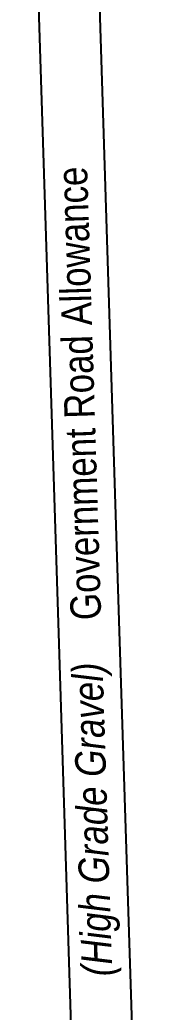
# Model space of a CAD drawing. Extents: x 634962 to 644935, y 5969185 to 5972988.
# Drawn here: x 641692.5 to 641738, y 5970456.9 to 5970782.8 of the extents above; entities that cross this region are included whole.
import ezdxf
from ezdxf.enums import TextEntityAlignment as Align

# ---------------------------------------------------------------- set-up
doc = ezdxf.new("R2010")
doc.units = 0
doc.header["$LTSCALE"] = 5
doc.layers.add('L-ROAD-T', color=7, linetype='Continuous')
doc.layers.add('L-SEC', color=7, linetype='Continuous')
doc.layers.add('T-TEXT', color=48, linetype='Continuous', lineweight=18)
doc.styles.add('80L', font='ARIALN.TTF', dxfattribs={"height": 10})
doc.styles.add('80LS', font='ARIALNI.TTF', dxfattribs={"height": 10})

msp = doc.modelspace()

# ---------------------------------------------------------------- linework, layer by layer
at = {"layer": 'L-SEC'}
for p, q in [((641725.323, 5970582.075), (641712.64, 5970983.049)), ((641692.54, 5970982.38), (641705.221, 5970581.426)), ((641738.003, 5970181.101), (641725.323, 5970582.075)), ((641705.221, 5970581.426), (641717.902, 5970180.473))]:
    msp.add_line(p, q, dxfattribs=at)

# ---------------------------------------------------------------- texts
at = {"layer": 'L-ROAD-T', "style": '80L'}
msp.add_text('Government Road Allowance', height=9.99744, rotation=91.78859, dxfattribs=at).set_placement((641711.969, 5970660.088), align=Align.MIDDLE_CENTER)
at = {"layer": 'T-TEXT', "style": '80LS'}
msp.add_text('(High Grade Gravel)', height=9.99744, rotation=91.78859, dxfattribs=at).set_placement((641716.337, 5970520.192), align=Align.MIDDLE_CENTER)

doc.saveas('drawing.dxf')
